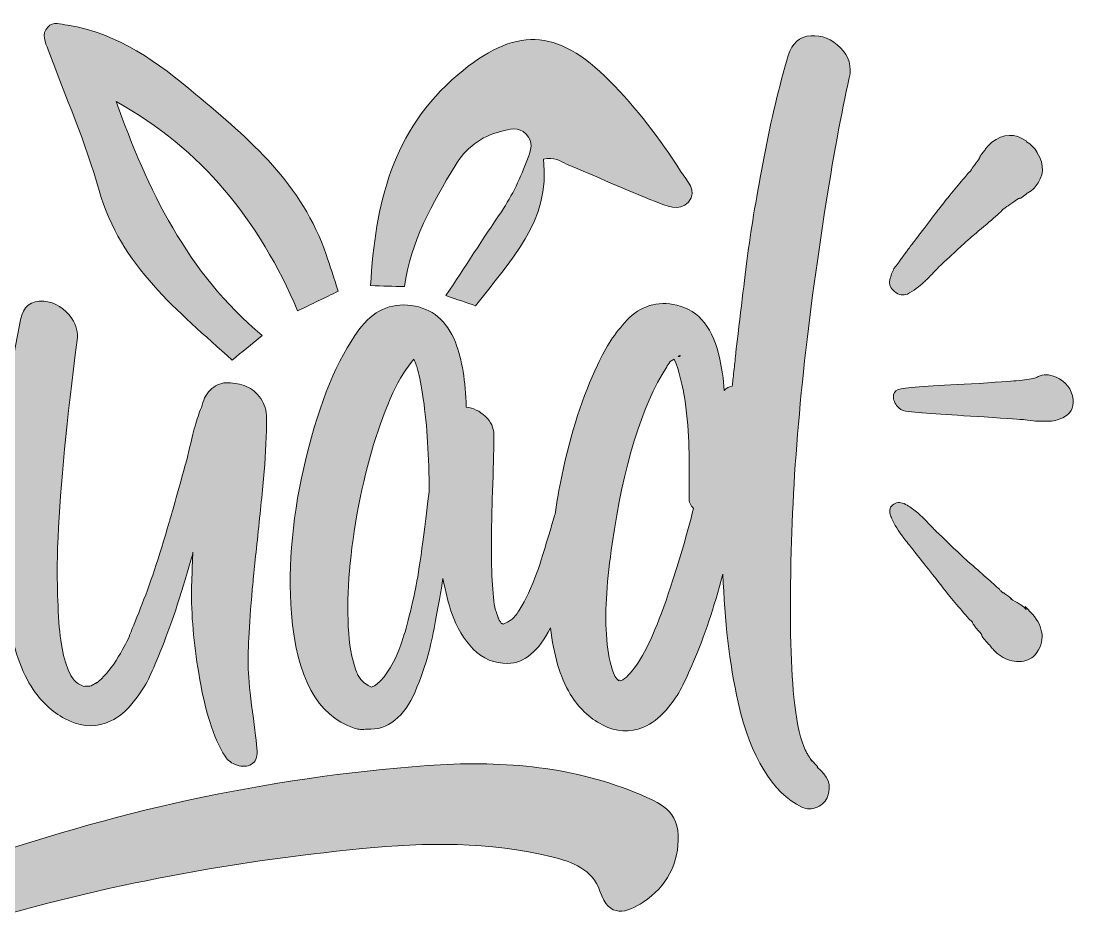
# Model space of a CAD drawing. Header units: inches. Extents: x 70 to 1010, y -818 to -269.
# Drawn here: x 517.9 to 1010.1, y -752.2 to -328.2 of the extents above; entities that cross this region are included whole.
import ezdxf

# ---------------------------------------------------------------- set-up
doc = ezdxf.new("R2010")
doc.units = ezdxf.units.IN
doc.header["$MEASUREMENT"] = 0
doc.layers.add('Layer 1', color=7, linetype='Continuous')

# ---------------------------------------------------------------- blocks, each defined once
blk = doc.blocks.new('block 3')
at = {"layer": 'Layer 1', "true_color": 0x714d22}
h = blk.add_hatch(color=27, dxfattribs=at)
h.dxf.hatch_style = 2
edge = h.paths.add_edge_path()
edge.add_spline(control_points=[(630.64, -475.22), (625.3, -479.59), (621.47, -482.73), (616.56, -486.75), (591.42, -463.67), (564.37, -442.97), (554.44, -407.41), (548.2, -385.02), (538.62, -363.55), (530.58, -341.66), (529.29, -338.15), (527.32, -334.35), (530.39, -331.03), (532.97, -328.24), (536.33, -329.7), (539.67, -330.21), (563.54, -333.86), (581.91, -347.73), (599.64, -362.5), (624.76, -383.44), (649.56, -404.81), (660.52, -437.34), (662.37, -442.82), (664.15, -448.33), (666.19, -454.51), (659.71, -457.66), (653.87, -460.5), (647.22, -463.73), (629.33, -421.52), (602.29, -388.05), (562.39, -365.87), (577.09, -407.06), (595.43, -445.78), (630.64, -475.22)], knot_values=[0, 0, 0, 0, 1, 1, 1, 2, 2, 2, 3, 3, 3, 4, 4, 4, 5, 5, 5, 6, 6, 6, 7, 7, 7, 8, 8, 8, 9, 9, 9, 10, 10, 10, 11, 11, 11, 11], degree=3, periodic=1)
h = blk.add_hatch(color=27, dxfattribs=at)
h.dxf.hatch_style = 2
edge = h.paths.add_edge_path()
edge.add_spline(control_points=[(697.09, -452.36), (691.71, -452.21), (687.22, -452.08), (681.3, -451.92), (683.5, -413.9), (691.33, -379.35), (722.06, -353.32), (748.65, -330.8), (768.26, -331.14), (792.98, -356.16), (805.7, -369.02), (816.61, -383.26), (826.23, -398.48), (828.94, -402.77), (834.63, -407.59), (829.85, -412.88), (825.66, -417.52), (819.41, -414.59), (814.52, -412.64), (800.54, -407.07), (786.8, -400.92), (772.94, -395.08), (769.97, -393.83), (767.19, -391.58), (762.06, -392.75), (765.74, -421.75), (746.44, -440.3), (730.42, -461.35), (726.09, -459.86), (721.86, -458.41), (716.54, -456.58), (725.51, -442.95), (733.8, -430.04), (742.43, -417.36), (747.66, -409.67), (751.42, -401.35), (754.69, -392.73), (756.21, -388.7), (757.67, -384.82), (754.04, -381.09), (750.45, -377.39), (746.21, -378.78), (742.26, -379.79), (732.93, -382.16), (725.77, -387.57), (720.77, -395.9), (710.22, -413.48), (700.08, -431.21), (697.09, -452.36)], knot_values=[0, 0, 0, 0, 1, 1, 1, 2, 2, 2, 3, 3, 3, 4, 4, 4, 5, 5, 5, 6, 6, 6, 7, 7, 7, 8, 8, 8, 9, 9, 9, 10, 10, 10, 11, 11, 11, 12, 12, 12, 13, 13, 13, 14, 14, 14, 15, 15, 15, 16, 16, 16, 16], degree=3, periodic=1)
at = {"layer": 'Layer 1', "lineweight": 0}
for points, knots in [([(630.64, -475.22), (625.3, -479.59), (621.47, -482.73), (616.56, -486.75), (591.42, -463.67), (564.37, -442.97), (554.44, -407.41), (548.2, -385.02), (538.62, -363.55), (530.58, -341.66), (529.29, -338.15), (527.32, -334.35), (530.39, -331.03), (532.97, -328.24), (536.33, -329.7), (539.67, -330.21), (563.54, -333.86), (581.91, -347.73), (599.64, -362.5), (624.76, -383.44), (649.56, -404.81), (660.52, -437.34), (662.37, -442.82), (664.15, -448.33), (666.19, -454.51), (659.71, -457.66), (653.87, -460.5), (647.22, -463.73), (629.33, -421.52), (602.29, -388.05), (562.39, -365.87), (577.09, -407.06), (595.43, -445.78), (630.64, -475.22)], [0, 0, 0, 0, 1, 1, 1, 2, 2, 2, 3, 3, 3, 4, 4, 4, 5, 5, 5, 6, 6, 6, 7, 7, 7, 8, 8, 8, 9, 9, 9, 10, 10, 10, 11, 11, 11, 11]), ([(697.09, -452.36), (691.71, -452.21), (687.22, -452.08), (681.3, -451.92), (683.5, -413.9), (691.33, -379.35), (722.06, -353.32), (748.65, -330.8), (768.26, -331.14), (792.98, -356.16), (805.7, -369.02), (816.61, -383.26), (826.23, -398.48), (828.94, -402.77), (834.63, -407.59), (829.85, -412.88), (825.66, -417.52), (819.41, -414.59), (814.52, -412.64), (800.54, -407.07), (786.8, -400.92), (772.94, -395.08), (769.97, -393.83), (767.19, -391.58), (762.06, -392.75), (765.74, -421.75), (746.44, -440.3), (730.42, -461.35), (726.09, -459.86), (721.86, -458.41), (716.54, -456.58), (725.51, -442.95), (733.8, -430.04), (742.43, -417.36), (747.66, -409.67), (751.42, -401.35), (754.69, -392.73), (756.21, -388.7), (757.67, -384.82), (754.04, -381.09), (750.45, -377.39), (746.21, -378.78), (742.26, -379.79), (732.93, -382.16), (725.77, -387.57), (720.77, -395.9), (710.22, -413.48), (700.08, -431.21), (697.09, -452.36)], [0, 0, 0, 0, 1, 1, 1, 2, 2, 2, 3, 3, 3, 4, 4, 4, 5, 5, 5, 6, 6, 6, 7, 7, 7, 8, 8, 8, 9, 9, 9, 10, 10, 10, 11, 11, 11, 12, 12, 12, 13, 13, 13, 14, 14, 14, 15, 15, 15, 16, 16, 16, 16])]:
    blk.add_open_spline(points, degree=3, knots=knots, dxfattribs=at)
blk = doc.blocks.new('block 4')
at = {"layer": 'Layer 1', "true_color": 0x0056b2}
h = blk.add_hatch(color=154, dxfattribs=at)
h.dxf.hatch_style = 2
edge = h.paths.add_edge_path()
edge.add_spline(control_points=[(893.4, -418.7), (897.43, -392.4), (901.33, -371.11), (905.09, -354.82), (906.34, -349.54), (904.95, -344.84), (900.91, -340.73), (896.88, -336.63), (892.25, -334.75), (887.03, -335.1), (881.81, -335.45), (878.3, -338.54), (876.49, -344.39), (872.32, -358.58), (868.56, -374.38), (865.22, -391.77), (861.88, -409.17), (859.37, -424.16), (857.7, -436.76), (856.04, -449.35), (854.09, -465.46), (851.86, -485.08), (851.72, -486.61), (851.47, -488.91), (851.13, -491.97), (850.78, -495.03), (850.54, -497.33), (850.4, -498.86), (848.87, -499.14), (847.61, -499.83), (846.64, -500.95), (846.22, -495.52), (845.53, -490.65), (844.55, -486.33), (841.63, -472), (834.95, -463.58), (824.51, -461.08), (819.92, -459.96), (815.64, -460.03), (811.68, -461.28), (807.71, -462.54), (804.23, -464.76), (801.24, -467.96), (798.25, -471.17), (795.71, -474.37), (793.62, -477.57), (791.53, -480.77), (789.44, -484.6), (787.36, -489.05), (780.54, -503.24), (774.97, -520.57), (770.66, -541.03), (769.41, -547), (768.38, -552.89), (767.52, -558.7), (766.92, -560.66), (766.29, -562.73), (765.65, -564.93), (762.73, -574.88), (760.57, -581.8), (759.18, -585.7), (756.39, -593.21), (753.68, -599.06), (751.04, -603.23), (749.92, -605.04), (748.74, -606.57), (747.49, -607.83), (747.07, -608.24), (745.89, -608.94), (743.94, -609.91), (743.94, -609.91), (743.31, -610.12), (743.31, -610.12), (743.31, -610.12), (743.1, -610.12), (743.1, -610.12), (743.1, -610.12), (742.9, -609.91), (742.9, -609.91), (742.9, -609.91), (742.48, -609.91), (742.48, -609.91), (742.48, -609.91), (742.27, -609.7), (742.27, -609.7), (741.85, -608.87), (741.57, -608.38), (741.43, -608.24), (741.29, -608.11), (741.22, -607.93), (741.22, -607.72), (741.22, -607.51), (741.15, -607.34), (741.01, -607.2), (740.46, -605.67), (740.11, -604.69), (739.97, -604.28), (739.97, -604.14), (739.9, -603.9), (739.76, -603.55), (739.62, -603.2), (739.55, -602.95), (739.55, -602.82), (739.42, -602.54), (739.35, -602.33), (739.35, -602.19), (738.09, -594.81), (737.6, -582.57), (737.89, -565.45), (737.89, -561.55), (738.06, -554.59), (738.41, -544.58), (738.75, -534.55), (738.93, -526.83), (738.93, -521.4), (738.93, -518.34), (737.6, -515.56), (734.96, -513.05), (732.32, -510.55), (729.33, -509.09), (725.99, -508.67), (725.7, -496.7), (724.04, -486.61), (720.98, -478.4), (716.94, -468.24), (710.05, -462.5), (700.31, -461.18), (690.57, -459.86), (682.43, -463.65), (675.89, -472.56), (665.73, -486.33), (657.52, -506.24), (651.25, -532.26), (644.85, -558.01), (642.56, -582.29), (644.37, -605.11), (646.59, -635.03), (656.33, -652.91), (673.59, -658.76), (675.68, -659.45), (677.69, -659.59), (679.64, -659.18), (684.51, -659.59), (688.86, -658.24), (692.69, -655.11), (696.52, -651.98), (699.65, -647.52), (702.08, -641.75), (704.52, -635.97), (706.36, -630.93), (707.62, -626.61), (708.87, -622.3), (709.98, -617.5), (710.96, -612.21), (712.9, -601.91), (714.3, -594.12), (715.13, -588.83), (716.38, -595.23), (717.77, -600.66), (719.31, -605.11), (721.53, -611.65), (724.87, -617.22), (729.33, -621.81), (733.78, -626.4), (739.14, -628.63), (745.4, -628.49), (753.21, -628.38), (759.88, -622.84), (765.42, -611.92), (766.79, -624.37), (769.85, -634.7), (774.62, -642.89), (778.38, -649.16), (783.42, -653.96), (789.76, -657.3), (796.09, -660.64), (802.46, -660.98), (808.86, -658.34), (812.61, -656.81), (816.13, -654.13), (819.4, -650.31), (822.67, -646.48), (825.11, -643), (826.7, -639.87), (828.3, -636.74), (830.15, -632.67), (832.24, -627.66), (837.25, -616.11), (841.84, -602.47), (846.02, -586.74), (846.71, -608.45), (849.08, -628.42), (853.11, -646.65), (859.1, -672.54), (869.04, -688.89), (882.96, -695.71), (885.19, -696.82), (887.55, -696.82), (890.06, -695.71), (892.57, -694.59), (894.24, -692.85), (895.07, -690.49), (896.83, -685.47), (895.14, -680.99), (890.04, -677.04), (890.13, -677.09), (890.21, -677.13), (890.27, -677.13), (890.41, -677.13), (890.41, -676.99), (890.27, -676.71), (890.27, -676.71), (887.14, -673.37), (887.14, -673.37), (887.14, -673.37), (887.55, -674.21), (887.55, -674.21), (887.28, -673.79), (886.89, -673.16), (886.41, -672.33), (885.92, -671.49), (885.54, -670.87), (885.26, -670.45), (884.7, -669.47), (884.22, -668.43), (883.8, -667.32), (881.71, -662.03), (880.18, -654.38), (879.21, -644.35), (877.53, -628.07), (877.12, -605.25), (877.95, -575.89), (879.06, -529.83), (884.22, -477.43), (893.4, -418.7)], knot_values=[0, 0, 0, 0, 1, 1, 1, 2, 2, 2, 3, 3, 3, 4, 4, 4, 5, 5, 5, 6, 6, 6, 7, 7, 7, 8, 8, 8, 9, 9, 9, 10, 10, 10, 11, 11, 11, 12, 12, 12, 13, 13, 13, 14, 14, 14, 15, 15, 15, 16, 16, 16, 17, 17, 17, 18, 18, 18, 19, 19, 19, 20, 20, 20, 21, 21, 21, 22, 22, 22, 23, 23, 23, 24, 24, 24, 25, 25, 25, 26, 26, 26, 27, 27, 27, 28, 28, 28, 29, 29, 29, 30, 30, 30, 31, 31, 31, 32, 32, 32, 33, 33, 33, 34, 34, 34, 35, 35, 35, 36, 36, 36, 37, 37, 37, 38, 38, 38, 39, 39, 39, 40, 40, 40, 41, 41, 41, 42, 42, 42, 43, 43, 43, 44, 44, 44, 45, 45, 45, 46, 46, 46, 47, 47, 47, 48, 48, 48, 49, 49, 49, 50, 50, 50, 51, 51, 51, 52, 52, 52, 53, 53, 53, 54, 54, 54, 55, 55, 55, 56, 56, 56, 57, 57, 57, 58, 58, 58, 59, 59, 59, 60, 60, 60, 61, 61, 61, 62, 62, 62, 63, 63, 63, 64, 64, 64, 65, 65, 65, 66, 66, 66, 67, 67, 67, 68, 68, 68, 69, 69, 69, 70, 70, 70, 71, 71, 71, 72, 72, 72, 73, 73, 73, 74, 74, 74, 75, 75, 75, 76, 76, 76, 77, 77, 77, 78, 78, 78, 78], degree=3, periodic=1)
edge = h.paths.add_edge_path()
edge.add_spline(control_points=[(701.98, -595.09), (699.2, -608.17), (696.55, -617.64), (694.05, -623.48), (692.51, -627.38), (690.36, -631.14), (687.58, -634.75), (686.18, -636.56), (684.72, -637.96), (683.19, -638.93), (682.64, -639.21), (682.15, -639.42), (681.73, -639.55), (681.73, -639.55), (680.48, -638.93), (680.48, -638.93), (680.34, -638.93), (680.03, -638.76), (679.54, -638.41), (679.05, -638.06), (678.67, -637.82), (678.39, -637.68), (678.39, -637.68), (676.72, -636.01), (676.72, -636.01), (676.72, -636.01), (675.47, -634.13), (675.47, -634.13), (675.19, -633.57), (674.84, -632.74), (674.43, -631.62), (672.47, -626.33), (671.29, -619.59), (670.88, -611.37), (670.04, -595.23), (671.64, -576.44), (675.68, -555.01), (679.71, -534.28), (685.07, -516.6), (691.75, -501.99), (694.81, -495.45), (698.08, -490.23), (701.56, -486.33), (702.4, -488.28), (703.02, -490.02), (703.44, -491.55), (704.28, -494.34), (705.11, -498.79), (705.95, -504.91), (707.75, -517.44), (708.66, -531.91), (708.66, -548.33), (705.87, -572.13), (703.65, -587.72), (701.98, -595.09)], knot_values=[0, 0, 0, 0, 1, 1, 1, 2, 2, 2, 3, 3, 3, 4, 4, 4, 5, 5, 5, 6, 6, 6, 7, 7, 7, 8, 8, 8, 9, 9, 9, 10, 10, 10, 11, 11, 11, 12, 12, 12, 13, 13, 13, 14, 14, 14, 15, 15, 15, 16, 16, 16, 17, 17, 17, 18, 18, 18, 18], degree=3, periodic=1)
edge = h.paths.add_edge_path()
edge.add_spline(control_points=[(825.97, -484.87), (825.84, -485.01), (825.56, -485.08), (825.14, -485.08), (825.84, -484.53), (826.11, -484.46), (825.97, -484.87)], knot_values=[0, 0, 0, 0, 1, 1, 1, 2, 2, 2, 2], degree=3, periodic=1)
edge = h.paths.add_edge_path()
edge.add_spline(control_points=[(822.64, -589.46), (816.79, -607.69), (811.43, -620.49), (806.56, -627.86), (803.78, -632.04), (801.34, -634.83), (799.26, -636.21), (799.26, -636.21), (798.21, -636.63), (798.21, -636.63), (797.38, -636.21), (797.1, -636.21), (797.38, -636.63), (795.98, -635.52), (794.94, -633.71), (794.25, -631.2), (792.85, -626.89), (791.95, -621.47), (791.53, -614.92), (790.83, -603.37), (791.74, -589.25), (794.25, -572.55), (799.53, -535.95), (808.02, -508.39), (819.71, -489.88), (819.99, -489.33), (820.55, -488.49), (821.38, -487.38), (821.38, -487.38), (823.26, -486.33), (823.26, -486.33), (823.26, -486.33), (824.1, -488.42), (824.1, -488.42), (826.18, -494.41), (827.71, -501.19), (828.69, -508.77), (829.66, -516.36), (830.15, -523.49), (830.15, -530.17), (830.15, -536.85), (830.15, -543.81), (830.15, -551.05), (830.15, -553), (830.84, -554.67), (832.24, -556.06), (829.18, -568.16), (825.97, -579.3), (822.64, -589.46)], knot_values=[0, 0, 0, 0, 1, 1, 1, 2, 2, 2, 3, 3, 3, 4, 4, 4, 5, 5, 5, 6, 6, 6, 7, 7, 7, 8, 8, 8, 9, 9, 9, 10, 10, 10, 11, 11, 11, 12, 12, 12, 13, 13, 13, 14, 14, 14, 15, 15, 15, 16, 16, 16, 16], degree=3, periodic=1)
h = blk.add_hatch(color=154, dxfattribs=at)
h.dxf.hatch_style = 2
edge = h.paths.add_edge_path()
edge.add_spline(control_points=[(623.18, -499.07), (620.46, -497.95), (617.68, -497.37), (614.83, -497.29), (611.97, -497.22), (609.4, -498.13), (607.11, -500.01), (604.81, -501.89), (603.31, -504.5), (602.62, -507.84), (601.5, -510.48), (600.49, -513.33), (599.59, -516.39), (598.68, -519.46), (597.78, -523), (596.88, -527.04), (595.97, -531.08), (595.24, -534), (594.68, -535.81), (590.23, -551.95), (587.72, -560.86), (587.17, -562.53), (582.44, -578.81), (577.98, -592.17), (573.81, -602.61), (571.3, -608.87), (569.49, -613.36), (568.38, -616.07), (567.27, -618.78), (565.25, -622.47), (562.33, -627.13), (559.41, -631.8), (556.34, -635.31), (553.14, -637.68), (553.14, -637.68), (553.35, -637.47), (553.35, -637.47), (553.35, -637.47), (550.64, -638.93), (550.64, -638.93), (550.36, -639.07), (549.87, -639.14), (549.18, -639.14), (549.18, -639.14), (548.34, -639.14), (548.34, -639.14), (548.06, -639.14), (547.85, -639.14), (547.72, -639.14), (547.72, -639.14), (547.3, -639.35), (547.3, -639.35), (547.3, -639.35), (546.05, -638.72), (546.05, -638.72), (544.38, -638.02), (542.98, -636.84), (541.87, -635.17), (538.53, -630.02), (536.44, -621.39), (535.61, -609.29), (534.77, -595.51), (534.63, -582.29), (535.19, -569.62), (536.3, -545.27), (539.3, -514.52), (544.17, -477.36), (544.58, -473.88), (543.75, -470.54), (541.66, -467.34), (538.32, -462.47), (533.94, -459.75), (528.51, -459.2), (522.53, -458.64), (518.91, -461.56), (517.66, -467.96), (510.7, -502.9), (507.43, -534), (507.85, -561.27), (508.13, -581.18), (509.52, -597.11), (512.02, -609.08), (514.94, -623.69), (519.12, -634.69), (524.55, -642.06), (529, -648.18), (534.43, -652.67), (540.83, -655.52), (547.23, -658.38), (553.56, -658.34), (559.82, -655.42), (563.58, -653.75), (567.09, -650.83), (570.37, -646.65), (573.63, -642.48), (576, -638.9), (577.46, -635.9), (578.93, -632.91), (580.77, -628.63), (582.99, -623.06), (587.72, -611.51), (592.6, -596.9), (597.61, -579.23), (597.74, -578.95), (597.88, -578.5), (598.03, -577.87), (598.16, -577.24), (598.23, -576.79), (598.23, -576.51), (597.82, -587.37), (597.61, -592.87), (597.61, -593), (597.47, -605.81), (598.58, -619.17), (600.95, -633.08), (603.73, -650.34), (607.84, -663.28), (613.26, -671.91), (614.51, -673.86), (616.4, -675.25), (618.9, -676.09), (621.4, -676.92), (623.63, -676.78), (625.58, -675.67), (627.53, -674.55), (628.43, -672.54), (628.29, -669.61), (628.01, -665.86), (627.28, -659.7), (626.1, -651.14), (624.92, -642.58), (624.26, -635.94), (624.12, -631.2), (623.84, -624.11), (624.46, -611.65), (626, -593.84), (626.55, -588.13), (627.42, -579.75), (628.6, -568.68), (629.79, -557.62), (630.76, -547.67), (631.53, -538.83), (632.29, -530), (632.68, -521.61), (632.68, -513.68), (632.68, -510.34), (631.77, -507.35), (629.96, -504.7), (628.15, -502.06), (625.89, -500.18), (623.18, -499.07)], knot_values=[0, 0, 0, 0, 1, 1, 1, 2, 2, 2, 3, 3, 3, 4, 4, 4, 5, 5, 5, 6, 6, 6, 7, 7, 7, 8, 8, 8, 9, 9, 9, 10, 10, 10, 11, 11, 11, 12, 12, 12, 13, 13, 13, 14, 14, 14, 15, 15, 15, 16, 16, 16, 17, 17, 17, 18, 18, 18, 19, 19, 19, 20, 20, 20, 21, 21, 21, 22, 22, 22, 23, 23, 23, 24, 24, 24, 25, 25, 25, 26, 26, 26, 27, 27, 27, 28, 28, 28, 29, 29, 29, 30, 30, 30, 31, 31, 31, 32, 32, 32, 33, 33, 33, 34, 34, 34, 35, 35, 35, 36, 36, 36, 37, 37, 37, 38, 38, 38, 39, 39, 39, 40, 40, 40, 41, 41, 41, 42, 42, 42, 43, 43, 43, 44, 44, 44, 45, 45, 45, 46, 46, 46, 47, 47, 47, 48, 48, 48, 49, 49, 49, 50, 50, 50, 50], degree=3, periodic=1)
at = {"layer": 'Layer 1', "lineweight": 0}
for points, knots in [([(893.4, -418.7), (897.43, -392.4), (901.33, -371.11), (905.09, -354.82), (906.34, -349.54), (904.95, -344.84), (900.91, -340.73), (896.88, -336.63), (892.25, -334.75), (887.03, -335.1), (881.81, -335.45), (878.3, -338.54), (876.49, -344.39), (872.32, -358.58), (868.56, -374.38), (865.22, -391.77), (861.88, -409.17), (859.37, -424.16), (857.7, -436.76), (856.04, -449.35), (854.09, -465.46), (851.86, -485.08), (851.72, -486.61), (851.47, -488.91), (851.13, -491.97), (850.78, -495.03), (850.54, -497.33), (850.4, -498.86), (848.87, -499.14), (847.61, -499.83), (846.64, -500.95), (846.22, -495.52), (845.53, -490.65), (844.55, -486.33), (841.63, -472), (834.95, -463.58), (824.51, -461.08), (819.92, -459.96), (815.64, -460.03), (811.68, -461.28), (807.71, -462.54), (804.23, -464.76), (801.24, -467.96), (798.25, -471.17), (795.71, -474.37), (793.62, -477.57), (791.53, -480.77), (789.44, -484.6), (787.36, -489.05), (780.54, -503.24), (774.97, -520.57), (770.66, -541.03), (769.41, -547), (768.38, -552.89), (767.52, -558.7), (766.92, -560.66), (766.29, -562.73), (765.65, -564.93), (762.73, -574.88), (760.57, -581.8), (759.18, -585.7), (756.39, -593.21), (753.68, -599.06), (751.04, -603.23), (749.92, -605.04), (748.74, -606.57), (747.49, -607.83), (747.07, -608.24), (745.89, -608.94), (743.94, -609.91), (743.94, -609.91), (743.31, -610.12), (743.31, -610.12), (743.31, -610.12), (743.1, -610.12), (743.1, -610.12), (743.1, -610.12), (742.9, -609.91), (742.9, -609.91), (742.9, -609.91), (742.48, -609.91), (742.48, -609.91), (742.48, -609.91), (742.27, -609.7), (742.27, -609.7), (741.85, -608.87), (741.57, -608.38), (741.43, -608.24), (741.29, -608.11), (741.22, -607.93), (741.22, -607.72), (741.22, -607.51), (741.15, -607.34), (741.01, -607.2), (740.46, -605.67), (740.11, -604.69), (739.97, -604.28), (739.97, -604.14), (739.9, -603.9), (739.76, -603.55), (739.62, -603.2), (739.55, -602.95), (739.55, -602.82), (739.42, -602.54), (739.35, -602.33), (739.35, -602.19), (738.09, -594.81), (737.6, -582.57), (737.89, -565.45), (737.89, -561.55), (738.06, -554.59), (738.41, -544.58), (738.75, -534.55), (738.93, -526.83), (738.93, -521.4), (738.93, -518.34), (737.6, -515.56), (734.96, -513.05), (732.32, -510.55), (729.33, -509.09), (725.99, -508.67), (725.7, -496.7), (724.04, -486.61), (720.98, -478.4), (716.94, -468.24), (710.05, -462.5), (700.31, -461.18), (690.57, -459.86), (682.43, -463.65), (675.89, -472.56), (665.73, -486.33), (657.52, -506.24), (651.25, -532.26), (644.85, -558.01), (642.56, -582.29), (644.37, -605.11), (646.59, -635.03), (656.33, -652.91), (673.59, -658.76), (675.68, -659.45), (677.69, -659.59), (679.64, -659.18), (684.51, -659.59), (688.86, -658.24), (692.69, -655.11), (696.52, -651.98), (699.65, -647.52), (702.08, -641.75), (704.52, -635.97), (706.36, -630.93), (707.62, -626.61), (708.87, -622.3), (709.98, -617.5), (710.96, -612.21), (712.9, -601.91), (714.3, -594.12), (715.13, -588.83), (716.38, -595.23), (717.77, -600.66), (719.31, -605.11), (721.53, -611.65), (724.87, -617.22), (729.33, -621.81), (733.78, -626.4), (739.14, -628.63), (745.4, -628.49), (753.21, -628.38), (759.88, -622.84), (765.42, -611.92), (766.79, -624.37), (769.85, -634.7), (774.62, -642.89), (778.38, -649.16), (783.42, -653.96), (789.76, -657.3), (796.09, -660.64), (802.46, -660.98), (808.86, -658.34), (812.61, -656.81), (816.13, -654.13), (819.4, -650.31), (822.67, -646.48), (825.11, -643), (826.7, -639.87), (828.3, -636.74), (830.15, -632.67), (832.24, -627.66), (837.25, -616.11), (841.84, -602.47), (846.02, -586.74), (846.71, -608.45), (849.08, -628.42), (853.11, -646.65), (859.1, -672.54), (869.04, -688.89), (882.96, -695.71), (885.19, -696.82), (887.55, -696.82), (890.06, -695.71), (892.57, -694.59), (894.24, -692.85), (895.07, -690.49), (896.83, -685.47), (895.14, -680.99), (890.04, -677.04), (890.13, -677.09), (890.21, -677.13), (890.27, -677.13), (890.41, -677.13), (890.41, -676.99), (890.27, -676.71), (890.27, -676.71), (887.14, -673.37), (887.14, -673.37), (887.14, -673.37), (887.55, -674.21), (887.55, -674.21), (887.28, -673.79), (886.89, -673.16), (886.41, -672.33), (885.92, -671.49), (885.54, -670.87), (885.26, -670.45), (884.7, -669.47), (884.22, -668.43), (883.8, -667.32), (881.71, -662.03), (880.18, -654.38), (879.21, -644.35), (877.53, -628.07), (877.12, -605.25), (877.95, -575.89), (879.06, -529.83), (884.22, -477.43), (893.4, -418.7)], [0, 0, 0, 0, 1, 1, 1, 2, 2, 2, 3, 3, 3, 4, 4, 4, 5, 5, 5, 6, 6, 6, 7, 7, 7, 8, 8, 8, 9, 9, 9, 10, 10, 10, 11, 11, 11, 12, 12, 12, 13, 13, 13, 14, 14, 14, 15, 15, 15, 16, 16, 16, 17, 17, 17, 18, 18, 18, 19, 19, 19, 20, 20, 20, 21, 21, 21, 22, 22, 22, 23, 23, 23, 24, 24, 24, 25, 25, 25, 26, 26, 26, 27, 27, 27, 28, 28, 28, 29, 29, 29, 30, 30, 30, 31, 31, 31, 32, 32, 32, 33, 33, 33, 34, 34, 34, 35, 35, 35, 36, 36, 36, 37, 37, 37, 38, 38, 38, 39, 39, 39, 40, 40, 40, 41, 41, 41, 42, 42, 42, 43, 43, 43, 44, 44, 44, 45, 45, 45, 46, 46, 46, 47, 47, 47, 48, 48, 48, 49, 49, 49, 50, 50, 50, 51, 51, 51, 52, 52, 52, 53, 53, 53, 54, 54, 54, 55, 55, 55, 56, 56, 56, 57, 57, 57, 58, 58, 58, 59, 59, 59, 60, 60, 60, 61, 61, 61, 62, 62, 62, 63, 63, 63, 64, 64, 64, 65, 65, 65, 66, 66, 66, 67, 67, 67, 68, 68, 68, 69, 69, 69, 70, 70, 70, 71, 71, 71, 72, 72, 72, 73, 73, 73, 74, 74, 74, 75, 75, 75, 76, 76, 76, 77, 77, 77, 78, 78, 78, 78]), ([(623.18, -499.07), (620.46, -497.95), (617.68, -497.37), (614.83, -497.29), (611.97, -497.22), (609.4, -498.13), (607.11, -500.01), (604.81, -501.89), (603.31, -504.5), (602.62, -507.84), (601.5, -510.48), (600.49, -513.33), (599.59, -516.39), (598.68, -519.46), (597.78, -523), (596.88, -527.04), (595.97, -531.08), (595.24, -534), (594.68, -535.81), (590.23, -551.95), (587.72, -560.86), (587.17, -562.53), (582.44, -578.81), (577.98, -592.17), (573.81, -602.61), (571.3, -608.87), (569.49, -613.36), (568.38, -616.07), (567.27, -618.78), (565.25, -622.47), (562.33, -627.13), (559.41, -631.8), (556.34, -635.31), (553.14, -637.68), (553.14, -637.68), (553.35, -637.47), (553.35, -637.47), (553.35, -637.47), (550.64, -638.93), (550.64, -638.93), (550.36, -639.07), (549.87, -639.14), (549.18, -639.14), (549.18, -639.14), (548.34, -639.14), (548.34, -639.14), (548.06, -639.14), (547.85, -639.14), (547.72, -639.14), (547.72, -639.14), (547.3, -639.35), (547.3, -639.35), (547.3, -639.35), (546.05, -638.72), (546.05, -638.72), (544.38, -638.02), (542.98, -636.84), (541.87, -635.17), (538.53, -630.02), (536.44, -621.39), (535.61, -609.29), (534.77, -595.51), (534.63, -582.29), (535.19, -569.62), (536.3, -545.27), (539.3, -514.52), (544.17, -477.36), (544.58, -473.88), (543.75, -470.54), (541.66, -467.34), (538.32, -462.47), (533.94, -459.75), (528.51, -459.2), (522.53, -458.64), (518.91, -461.56), (517.66, -467.96), (510.7, -502.9), (507.43, -534), (507.85, -561.27), (508.13, -581.18), (509.52, -597.11), (512.02, -609.08), (514.94, -623.69), (519.12, -634.69), (524.55, -642.06), (529, -648.18), (534.43, -652.67), (540.83, -655.52), (547.23, -658.38), (553.56, -658.34), (559.82, -655.42), (563.58, -653.75), (567.09, -650.83), (570.37, -646.65), (573.63, -642.48), (576, -638.9), (577.46, -635.9), (578.93, -632.91), (580.77, -628.63), (582.99, -623.06), (587.72, -611.51), (592.6, -596.9), (597.61, -579.23), (597.74, -578.95), (597.88, -578.5), (598.03, -577.87), (598.16, -577.24), (598.23, -576.79), (598.23, -576.51), (597.82, -587.37), (597.61, -592.87), (597.61, -593), (597.47, -605.81), (598.58, -619.17), (600.95, -633.08), (603.73, -650.34), (607.84, -663.28), (613.26, -671.91), (614.51, -673.86), (616.4, -675.25), (618.9, -676.09), (621.4, -676.92), (623.63, -676.78), (625.58, -675.67), (627.53, -674.55), (628.43, -672.54), (628.29, -669.61), (628.01, -665.86), (627.28, -659.7), (626.1, -651.14), (624.92, -642.58), (624.26, -635.94), (624.12, -631.2), (623.84, -624.11), (624.46, -611.65), (626, -593.84), (626.55, -588.13), (627.42, -579.75), (628.6, -568.68), (629.79, -557.62), (630.76, -547.67), (631.53, -538.83), (632.29, -530), (632.68, -521.61), (632.68, -513.68), (632.68, -510.34), (631.77, -507.35), (629.96, -504.7), (628.15, -502.06), (625.89, -500.18), (623.18, -499.07)], [0, 0, 0, 0, 1, 1, 1, 2, 2, 2, 3, 3, 3, 4, 4, 4, 5, 5, 5, 6, 6, 6, 7, 7, 7, 8, 8, 8, 9, 9, 9, 10, 10, 10, 11, 11, 11, 12, 12, 12, 13, 13, 13, 14, 14, 14, 15, 15, 15, 16, 16, 16, 17, 17, 17, 18, 18, 18, 19, 19, 19, 20, 20, 20, 21, 21, 21, 22, 22, 22, 23, 23, 23, 24, 24, 24, 25, 25, 25, 26, 26, 26, 27, 27, 27, 28, 28, 28, 29, 29, 29, 30, 30, 30, 31, 31, 31, 32, 32, 32, 33, 33, 33, 34, 34, 34, 35, 35, 35, 36, 36, 36, 37, 37, 37, 38, 38, 38, 39, 39, 39, 40, 40, 40, 41, 41, 41, 42, 42, 42, 43, 43, 43, 44, 44, 44, 45, 45, 45, 46, 46, 46, 47, 47, 47, 48, 48, 48, 49, 49, 49, 50, 50, 50, 50]), ([(701.98, -595.09), (699.2, -608.17), (696.55, -617.64), (694.05, -623.48), (692.51, -627.38), (690.36, -631.14), (687.58, -634.75), (686.18, -636.56), (684.72, -637.96), (683.19, -638.93), (682.64, -639.21), (682.15, -639.42), (681.73, -639.55), (681.73, -639.55), (680.48, -638.93), (680.48, -638.93), (680.34, -638.93), (680.03, -638.76), (679.54, -638.41), (679.05, -638.06), (678.67, -637.82), (678.39, -637.68), (678.39, -637.68), (676.72, -636.01), (676.72, -636.01), (676.72, -636.01), (675.47, -634.13), (675.47, -634.13), (675.19, -633.57), (674.84, -632.74), (674.43, -631.62), (672.47, -626.33), (671.29, -619.59), (670.88, -611.37), (670.04, -595.23), (671.64, -576.44), (675.68, -555.01), (679.71, -534.28), (685.07, -516.6), (691.75, -501.99), (694.81, -495.45), (698.08, -490.23), (701.56, -486.33), (702.4, -488.28), (703.02, -490.02), (703.44, -491.55), (704.28, -494.34), (705.11, -498.79), (705.95, -504.91), (707.75, -517.44), (708.66, -531.91), (708.66, -548.33), (705.87, -572.13), (703.65, -587.72), (701.98, -595.09)], [0, 0, 0, 0, 1, 1, 1, 2, 2, 2, 3, 3, 3, 4, 4, 4, 5, 5, 5, 6, 6, 6, 7, 7, 7, 8, 8, 8, 9, 9, 9, 10, 10, 10, 11, 11, 11, 12, 12, 12, 13, 13, 13, 14, 14, 14, 15, 15, 15, 16, 16, 16, 17, 17, 17, 18, 18, 18, 18]), ([(822.64, -589.46), (816.79, -607.69), (811.43, -620.49), (806.56, -627.86), (803.78, -632.04), (801.34, -634.83), (799.26, -636.21), (799.26, -636.21), (798.21, -636.63), (798.21, -636.63), (797.38, -636.21), (797.1, -636.21), (797.38, -636.63), (795.98, -635.52), (794.94, -633.71), (794.25, -631.2), (792.85, -626.89), (791.95, -621.47), (791.53, -614.92), (790.83, -603.37), (791.74, -589.25), (794.25, -572.55), (799.53, -535.95), (808.02, -508.39), (819.71, -489.88), (819.99, -489.33), (820.55, -488.49), (821.38, -487.38), (821.38, -487.38), (823.26, -486.33), (823.26, -486.33), (823.26, -486.33), (824.1, -488.42), (824.1, -488.42), (826.18, -494.41), (827.71, -501.19), (828.69, -508.77), (829.66, -516.36), (830.15, -523.49), (830.15, -530.17), (830.15, -536.85), (830.15, -543.81), (830.15, -551.05), (830.15, -553), (830.84, -554.67), (832.24, -556.06), (829.18, -568.16), (825.97, -579.3), (822.64, -589.46)], [0, 0, 0, 0, 1, 1, 1, 2, 2, 2, 3, 3, 3, 4, 4, 4, 5, 5, 5, 6, 6, 6, 7, 7, 7, 8, 8, 8, 9, 9, 9, 10, 10, 10, 11, 11, 11, 12, 12, 12, 13, 13, 13, 14, 14, 14, 15, 15, 15, 16, 16, 16, 16]), ([(825.97, -484.87), (825.84, -485.01), (825.56, -485.08), (825.14, -485.08), (825.84, -484.53), (826.11, -484.46), (825.97, -484.87)], [0, 0, 0, 0, 1, 1, 1, 2, 2, 2, 2])]:
    blk.add_open_spline(points, degree=3, knots=knots, dxfattribs=at)
blk = doc.blocks.new('block 5')
at = {"layer": 'Layer 1', "true_color": 0x714d22}
h = blk.add_hatch(color=27, dxfattribs=at)
h.dxf.hatch_style = 2
edge = h.paths.add_edge_path()
edge.add_spline(control_points=[(926.28, -454.71), (928.29, -456.31), (930.28, -456.69), (932.23, -455.86), (933.62, -455.16), (935.01, -454.29), (936.4, -453.25), (937.79, -452.2), (938.98, -451.23), (939.95, -450.32), (940.92, -449.42), (942.14, -448.21), (943.6, -446.67), (945.07, -445.14), (946.14, -444.03), (946.84, -443.33), (954.21, -436.38), (959.01, -431.92), (961.24, -429.97), (962.22, -429.14), (964.44, -427.26), (967.92, -424.34), (971.4, -421.41), (974.05, -419.12), (975.85, -417.45), (975.99, -417.31), (976.13, -417.13), (976.27, -416.93), (976.41, -416.72), (976.59, -416.54), (976.8, -416.4), (977, -416.27), (977.18, -416.13), (977.32, -415.99), (977.45, -415.85), (977.87, -415.57), (978.57, -415.15), (978.57, -415.15), (978.15, -415.36), (978.15, -415.36), (978.85, -414.94), (979.82, -414.28), (981.07, -413.38), (982.33, -412.47), (983.16, -411.88), (983.58, -411.6), (984, -411.32), (984.27, -411.12), (984.41, -410.98), (984.41, -410.98), (984.62, -411.19), (984.62, -411.19), (984.62, -411.19), (985.25, -410.98), (985.25, -410.98), (985.25, -410.98), (987.75, -409.1), (987.75, -409.1), (988.17, -408.82), (988.45, -408.61), (988.59, -408.47), (988.59, -408.47), (990.05, -407.64), (990.05, -407.64), (990.61, -407.36), (991.23, -406.73), (991.93, -405.76), (996.11, -400.89), (996.45, -395.6), (992.97, -389.89), (992.97, -389.89), (992.97, -389.68), (992.97, -389.68), (991.72, -387.6), (990.05, -385.93), (987.96, -384.67), (987.96, -384.67), (987.96, -384.47), (987.96, -384.47), (987.96, -384.47), (987.75, -384.26), (987.75, -384.26), (982.6, -380.64), (977.24, -380.85), (971.68, -384.88), (971.54, -385.02), (971.26, -385.3), (970.84, -385.72), (970.43, -386.14), (970.01, -386.59), (969.59, -387.07), (969.18, -387.56), (968.89, -387.88), (968.76, -388.01), (968.62, -388.15), (968.55, -388.29), (968.55, -388.43), (967.02, -390.38), (966.18, -391.49), (966.04, -391.77), (966.18, -391.77), (966.11, -392.05), (965.83, -392.61), (963.47, -395.67), (962.08, -397.62), (961.66, -398.45), (961.66, -398.45), (961.45, -398.66), (961.45, -398.66), (961.17, -398.8), (960.83, -399.11), (960.41, -399.6), (959.99, -400.09), (959.71, -400.47), (959.57, -400.75), (955.82, -404.92), (951.64, -410), (947.05, -415.99), (945.66, -417.8), (943.64, -420.44), (941, -423.92), (938.35, -427.4), (936.47, -429.84), (935.36, -431.22), (934.66, -432.2), (933.58, -433.66), (932.12, -435.61), (930.66, -437.56), (929.58, -439.02), (928.89, -439.99), (928.61, -440.41), (928.12, -441.07), (927.43, -441.98), (926.73, -442.88), (926.24, -443.54), (925.97, -443.96), (925.13, -445.49), (924.5, -447.23), (924.09, -449.18), (923.53, -451.27), (924.26, -453.11), (926.28, -454.71)], knot_values=[0, 0, 0, 0, 1, 1, 1, 2, 2, 2, 3, 3, 3, 4, 4, 4, 5, 5, 5, 6, 6, 6, 7, 7, 7, 8, 8, 8, 9, 9, 9, 10, 10, 10, 11, 11, 11, 12, 12, 12, 13, 13, 13, 14, 14, 14, 15, 15, 15, 16, 16, 16, 17, 17, 17, 18, 18, 18, 19, 19, 19, 20, 20, 20, 21, 21, 21, 22, 22, 22, 23, 23, 23, 24, 24, 24, 25, 25, 25, 26, 26, 26, 27, 27, 27, 28, 28, 28, 29, 29, 29, 30, 30, 30, 31, 31, 31, 32, 32, 32, 33, 33, 33, 34, 34, 34, 35, 35, 35, 36, 36, 36, 37, 37, 37, 38, 38, 38, 39, 39, 39, 40, 40, 40, 41, 41, 41, 42, 42, 42, 43, 43, 43, 44, 44, 44, 45, 45, 45, 46, 46, 46, 47, 47, 47, 47], degree=3, periodic=1)
h = blk.add_hatch(color=27, dxfattribs=at)
h.dxf.hatch_style = 2
h.paths.add_polyline_path([(966.04, -391.98), (966.04, -391.77), (965.83, -392.4)])
h = blk.add_hatch(color=27, dxfattribs=at)
h.dxf.hatch_style = 2
edge = h.paths.add_edge_path()
edge.add_spline(control_points=[(1009.67, -505.12), (1009.11, -500.25), (1006.47, -496.77), (1001.74, -494.68), (998.4, -493.29), (995.61, -493.22), (993.39, -494.47), (992.83, -494.76), (992.27, -494.97), (991.72, -495.1), (989.77, -495.66), (986.92, -496.08), (983.16, -496.35), (982.88, -496.35), (977.11, -496.77), (965.83, -497.61), (946.21, -498.58), (934.04, -499.42), (929.3, -500.11), (927.22, -500.39), (926.03, -501.36), (925.76, -503.03), (925.48, -504.7), (925.97, -506.34), (927.22, -507.94), (928.47, -509.54), (929.86, -510.41), (931.39, -510.55), (937.93, -511.38), (950.18, -512.29), (968.13, -513.26), (979.82, -514.1), (985.8, -514.52), (986.08, -514.52), (986.5, -514.52), (987.68, -514.66), (989.63, -514.93), (991.58, -515.21), (992.97, -515.35), (993.81, -515.35), (994.64, -515.35), (995.82, -515.35), (997.36, -515.35), (998.89, -515.35), (1000.24, -515.21), (1001.43, -514.93), (1002.61, -514.66), (1003.76, -514.24), (1004.87, -513.68), (1008.49, -512.01), (1010.09, -509.16), (1009.67, -505.12)], knot_values=[0, 0, 0, 0, 1, 1, 1, 2, 2, 2, 3, 3, 3, 4, 4, 4, 5, 5, 5, 6, 6, 6, 7, 7, 7, 8, 8, 8, 9, 9, 9, 10, 10, 10, 11, 11, 11, 12, 12, 12, 13, 13, 13, 14, 14, 14, 15, 15, 15, 16, 16, 16, 17, 17, 17, 17], degree=3, periodic=1)
h = blk.add_hatch(color=27, dxfattribs=at)
h.dxf.hatch_style = 2
edge = h.paths.add_edge_path()
edge.add_spline(control_points=[(987.34, -601.98), (987.34, -601.98), (987.55, -602.82), (987.55, -602.82), (987.66, -603.04), (987.73, -603.16), (987.8, -603.27), (987.62, -603.1), (987.33, -602.81), (986.92, -602.4), (985.8, -601.43), (983.65, -600.03), (980.45, -598.22), (980.45, -598.22), (980.86, -598.22), (980.86, -598.22), (980.86, -598.22), (980.03, -597.6), (980.03, -597.6), (979.47, -597.18), (978.88, -596.73), (978.26, -596.24), (977.63, -595.75), (977.24, -595.51), (977.11, -595.51), (977.11, -595.51), (976.9, -595.51), (976.9, -595.51), (976.9, -595.51), (976.69, -595.3), (976.69, -595.3), (976.55, -595.16), (976.38, -595.02), (976.17, -594.88), (975.96, -594.74), (975.78, -594.57), (975.65, -594.36), (975.51, -594.15), (975.37, -593.98), (975.23, -593.84), (972.03, -590.92), (967.09, -586.53), (960.41, -580.69), (958.87, -579.3), (954.21, -574.91), (946.42, -567.54), (945.72, -566.84), (944.3, -565.35), (942.14, -563.05), (939.98, -560.75), (938.11, -558.95), (936.51, -557.62), (934.9, -556.3), (933.2, -555.15), (931.39, -554.18), (929.44, -553.06), (927.6, -553.03), (925.86, -554.07), (924.12, -555.12), (923.6, -556.82), (924.29, -559.19), (924.85, -560.72), (925.61, -562.32), (926.59, -563.99), (927.56, -565.66), (928.43, -567.01), (929.2, -568.06), (929.96, -569.1), (931.11, -570.6), (932.64, -572.55), (934.17, -574.5), (935.22, -575.82), (935.78, -576.51), (937.16, -578.32), (939.25, -580.97), (942.04, -584.45), (944.82, -587.93), (946.91, -590.57), (948.3, -592.38), (952.2, -597.53), (956.44, -602.61), (961.03, -607.62), (961.03, -607.62), (962.5, -609.08), (962.5, -609.08), (962.5, -609.08), (962.7, -609.29), (962.7, -609.29), (962.7, -609.29), (962.7, -609.49), (962.7, -609.49), (962.84, -609.91), (963.12, -610.4), (963.54, -610.96), (963.96, -611.51), (964.34, -612), (964.69, -612.42), (965.03, -612.84), (965.45, -613.29), (965.94, -613.77), (966.43, -614.26), (966.81, -614.71), (967.09, -615.13), (967.09, -615.13), (967.09, -615.34), (967.09, -615.34), (967.09, -615.34), (966.88, -615.13), (966.88, -615.13), (967.16, -616.11), (968.27, -617.57), (970.22, -619.52), (970.22, -619.52), (970.74, -620.03), (970.74, -620.03), (970.95, -620.31), (971.19, -620.63), (971.47, -620.98), (972.03, -621.67), (972.52, -622.23), (972.93, -622.65), (973.63, -623.48), (974.67, -624.32), (976.06, -625.15), (978.57, -626.82), (981.35, -627.66), (984.41, -627.66), (987.47, -627.66), (989.98, -626.61), (991.93, -624.52), (994.43, -621.47), (995.51, -618.26), (995.16, -614.92), (994.82, -611.58), (993.32, -608.45), (990.68, -605.53), (990.68, -605.53), (987.34, -601.98), (987.34, -601.98)], knot_values=[0, 0, 0, 0, 1, 1, 1, 2, 2, 2, 3, 3, 3, 4, 4, 4, 5, 5, 5, 6, 6, 6, 7, 7, 7, 8, 8, 8, 9, 9, 9, 10, 10, 10, 11, 11, 11, 12, 12, 12, 13, 13, 13, 14, 14, 14, 15, 15, 15, 16, 16, 16, 17, 17, 17, 18, 18, 18, 19, 19, 19, 20, 20, 20, 21, 21, 21, 22, 22, 22, 23, 23, 23, 24, 24, 24, 25, 25, 25, 26, 26, 26, 27, 27, 27, 28, 28, 28, 29, 29, 29, 30, 30, 30, 31, 31, 31, 32, 32, 32, 33, 33, 33, 34, 34, 34, 35, 35, 35, 36, 36, 36, 37, 37, 37, 38, 38, 38, 39, 39, 39, 40, 40, 40, 41, 41, 41, 42, 42, 42, 43, 43, 43, 44, 44, 44, 45, 45, 45, 46, 46, 46, 46], degree=3, periodic=1)
at = {"layer": 'Layer 1', "lineweight": 0}
blk.add_lwpolyline([(966.04, -391.98), (966.04, -391.77), (965.83, -392.4), (966.04, -391.98)], dxfattribs=at)
for points, knots in [([(926.28, -454.71), (928.29, -456.31), (930.28, -456.69), (932.23, -455.86), (933.62, -455.16), (935.01, -454.29), (936.4, -453.25), (937.79, -452.2), (938.98, -451.23), (939.95, -450.32), (940.92, -449.42), (942.14, -448.21), (943.6, -446.67), (945.07, -445.14), (946.14, -444.03), (946.84, -443.33), (954.21, -436.38), (959.01, -431.92), (961.24, -429.97), (962.22, -429.14), (964.44, -427.26), (967.92, -424.34), (971.4, -421.41), (974.05, -419.12), (975.85, -417.45), (975.99, -417.31), (976.13, -417.13), (976.27, -416.93), (976.41, -416.72), (976.59, -416.54), (976.8, -416.4), (977, -416.27), (977.18, -416.13), (977.32, -415.99), (977.45, -415.85), (977.87, -415.57), (978.57, -415.15), (978.57, -415.15), (978.15, -415.36), (978.15, -415.36), (978.85, -414.94), (979.82, -414.28), (981.07, -413.38), (982.33, -412.47), (983.16, -411.88), (983.58, -411.6), (984, -411.32), (984.27, -411.12), (984.41, -410.98), (984.41, -410.98), (984.62, -411.19), (984.62, -411.19), (984.62, -411.19), (985.25, -410.98), (985.25, -410.98), (985.25, -410.98), (987.75, -409.1), (987.75, -409.1), (988.17, -408.82), (988.45, -408.61), (988.59, -408.47), (988.59, -408.47), (990.05, -407.64), (990.05, -407.64), (990.61, -407.36), (991.23, -406.73), (991.93, -405.76), (996.11, -400.89), (996.45, -395.6), (992.97, -389.89), (992.97, -389.89), (992.97, -389.68), (992.97, -389.68), (991.72, -387.6), (990.05, -385.93), (987.96, -384.67), (987.96, -384.67), (987.96, -384.47), (987.96, -384.47), (987.96, -384.47), (987.75, -384.26), (987.75, -384.26), (982.6, -380.64), (977.24, -380.85), (971.68, -384.88), (971.54, -385.02), (971.26, -385.3), (970.84, -385.72), (970.43, -386.14), (970.01, -386.59), (969.59, -387.07), (969.18, -387.56), (968.89, -387.88), (968.76, -388.01), (968.62, -388.15), (968.55, -388.29), (968.55, -388.43), (967.02, -390.38), (966.18, -391.49), (966.04, -391.77), (966.18, -391.77), (966.11, -392.05), (965.83, -392.61), (963.47, -395.67), (962.08, -397.62), (961.66, -398.45), (961.66, -398.45), (961.45, -398.66), (961.45, -398.66), (961.17, -398.8), (960.83, -399.11), (960.41, -399.6), (959.99, -400.09), (959.71, -400.47), (959.57, -400.75), (955.82, -404.92), (951.64, -410), (947.05, -415.99), (945.66, -417.8), (943.64, -420.44), (941, -423.92), (938.35, -427.4), (936.47, -429.84), (935.36, -431.22), (934.66, -432.2), (933.58, -433.66), (932.12, -435.61), (930.66, -437.56), (929.58, -439.02), (928.89, -439.99), (928.61, -440.41), (928.12, -441.07), (927.43, -441.98), (926.73, -442.88), (926.24, -443.54), (925.97, -443.96), (925.13, -445.49), (924.5, -447.23), (924.09, -449.18), (923.53, -451.27), (924.26, -453.11), (926.28, -454.71)], [0, 0, 0, 0, 1, 1, 1, 2, 2, 2, 3, 3, 3, 4, 4, 4, 5, 5, 5, 6, 6, 6, 7, 7, 7, 8, 8, 8, 9, 9, 9, 10, 10, 10, 11, 11, 11, 12, 12, 12, 13, 13, 13, 14, 14, 14, 15, 15, 15, 16, 16, 16, 17, 17, 17, 18, 18, 18, 19, 19, 19, 20, 20, 20, 21, 21, 21, 22, 22, 22, 23, 23, 23, 24, 24, 24, 25, 25, 25, 26, 26, 26, 27, 27, 27, 28, 28, 28, 29, 29, 29, 30, 30, 30, 31, 31, 31, 32, 32, 32, 33, 33, 33, 34, 34, 34, 35, 35, 35, 36, 36, 36, 37, 37, 37, 38, 38, 38, 39, 39, 39, 40, 40, 40, 41, 41, 41, 42, 42, 42, 43, 43, 43, 44, 44, 44, 45, 45, 45, 46, 46, 46, 47, 47, 47, 47]), ([(1009.67, -505.12), (1009.11, -500.25), (1006.47, -496.77), (1001.74, -494.68), (998.4, -493.29), (995.61, -493.22), (993.39, -494.47), (992.83, -494.76), (992.27, -494.97), (991.72, -495.1), (989.77, -495.66), (986.92, -496.08), (983.16, -496.35), (982.88, -496.35), (977.11, -496.77), (965.83, -497.61), (946.21, -498.58), (934.04, -499.42), (929.3, -500.11), (927.22, -500.39), (926.03, -501.36), (925.76, -503.03), (925.48, -504.7), (925.97, -506.34), (927.22, -507.94), (928.47, -509.54), (929.86, -510.41), (931.39, -510.55), (937.93, -511.38), (950.18, -512.29), (968.13, -513.26), (979.82, -514.1), (985.8, -514.52), (986.08, -514.52), (986.5, -514.52), (987.68, -514.66), (989.63, -514.93), (991.58, -515.21), (992.97, -515.35), (993.81, -515.35), (994.64, -515.35), (995.82, -515.35), (997.36, -515.35), (998.89, -515.35), (1000.24, -515.21), (1001.43, -514.93), (1002.61, -514.66), (1003.76, -514.24), (1004.87, -513.68), (1008.49, -512.01), (1010.09, -509.16), (1009.67, -505.12)], [0, 0, 0, 0, 1, 1, 1, 2, 2, 2, 3, 3, 3, 4, 4, 4, 5, 5, 5, 6, 6, 6, 7, 7, 7, 8, 8, 8, 9, 9, 9, 10, 10, 10, 11, 11, 11, 12, 12, 12, 13, 13, 13, 14, 14, 14, 15, 15, 15, 16, 16, 16, 17, 17, 17, 17]), ([(987.34, -601.98), (987.34, -601.98), (987.55, -602.82), (987.55, -602.82), (987.66, -603.04), (987.73, -603.16), (987.8, -603.27), (987.62, -603.1), (987.33, -602.81), (986.92, -602.4), (985.8, -601.43), (983.65, -600.03), (980.45, -598.22), (980.45, -598.22), (980.86, -598.22), (980.86, -598.22), (980.86, -598.22), (980.03, -597.6), (980.03, -597.6), (979.47, -597.18), (978.88, -596.73), (978.26, -596.24), (977.63, -595.75), (977.24, -595.51), (977.11, -595.51), (977.11, -595.51), (976.9, -595.51), (976.9, -595.51), (976.9, -595.51), (976.69, -595.3), (976.69, -595.3), (976.55, -595.16), (976.38, -595.02), (976.17, -594.88), (975.96, -594.74), (975.78, -594.57), (975.65, -594.36), (975.51, -594.15), (975.37, -593.98), (975.23, -593.84), (972.03, -590.92), (967.09, -586.53), (960.41, -580.69), (958.87, -579.3), (954.21, -574.91), (946.42, -567.54), (945.72, -566.84), (944.3, -565.35), (942.14, -563.05), (939.98, -560.75), (938.11, -558.95), (936.51, -557.62), (934.9, -556.3), (933.2, -555.15), (931.39, -554.18), (929.44, -553.06), (927.6, -553.03), (925.86, -554.07), (924.12, -555.12), (923.6, -556.82), (924.29, -559.19), (924.85, -560.72), (925.61, -562.32), (926.59, -563.99), (927.56, -565.66), (928.43, -567.01), (929.2, -568.06), (929.96, -569.1), (931.11, -570.6), (932.64, -572.55), (934.17, -574.5), (935.22, -575.82), (935.78, -576.51), (937.16, -578.32), (939.25, -580.97), (942.04, -584.45), (944.82, -587.93), (946.91, -590.57), (948.3, -592.38), (952.2, -597.53), (956.44, -602.61), (961.03, -607.62), (961.03, -607.62), (962.5, -609.08), (962.5, -609.08), (962.5, -609.08), (962.7, -609.29), (962.7, -609.29), (962.7, -609.29), (962.7, -609.49), (962.7, -609.49), (962.84, -609.91), (963.12, -610.4), (963.54, -610.96), (963.96, -611.51), (964.34, -612), (964.69, -612.42), (965.03, -612.84), (965.45, -613.29), (965.94, -613.77), (966.43, -614.26), (966.81, -614.71), (967.09, -615.13), (967.09, -615.13), (967.09, -615.34), (967.09, -615.34), (967.09, -615.34), (966.88, -615.13), (966.88, -615.13), (967.16, -616.11), (968.27, -617.57), (970.22, -619.52), (970.22, -619.52), (970.74, -620.03), (970.74, -620.03), (970.95, -620.31), (971.19, -620.63), (971.47, -620.98), (972.03, -621.67), (972.52, -622.23), (972.93, -622.65), (973.63, -623.48), (974.67, -624.32), (976.06, -625.15), (978.57, -626.82), (981.35, -627.66), (984.41, -627.66), (987.47, -627.66), (989.98, -626.61), (991.93, -624.52), (994.43, -621.47), (995.51, -618.26), (995.16, -614.92), (994.82, -611.58), (993.32, -608.45), (990.68, -605.53), (990.68, -605.53), (987.34, -601.98), (987.34, -601.98)], [0, 0, 0, 0, 1, 1, 1, 2, 2, 2, 3, 3, 3, 4, 4, 4, 5, 5, 5, 6, 6, 6, 7, 7, 7, 8, 8, 8, 9, 9, 9, 10, 10, 10, 11, 11, 11, 12, 12, 12, 13, 13, 13, 14, 14, 14, 15, 15, 15, 16, 16, 16, 17, 17, 17, 18, 18, 18, 19, 19, 19, 20, 20, 20, 21, 21, 21, 22, 22, 22, 23, 23, 23, 24, 24, 24, 25, 25, 25, 26, 26, 26, 27, 27, 27, 28, 28, 28, 29, 29, 29, 30, 30, 30, 31, 31, 31, 32, 32, 32, 33, 33, 33, 34, 34, 34, 35, 35, 35, 36, 36, 36, 37, 37, 37, 38, 38, 38, 39, 39, 39, 40, 40, 40, 41, 41, 41, 42, 42, 42, 43, 43, 43, 44, 44, 44, 45, 45, 45, 46, 46, 46, 46])]:
    blk.add_open_spline(points, degree=3, knots=knots, dxfattribs=at)
blk = doc.blocks.new('block 6')
at = {"layer": 'Layer 1', "true_color": 0x714d22}
h = blk.add_hatch(color=27, dxfattribs=at)
h.dxf.hatch_style = 2
edge = h.paths.add_edge_path()
edge.add_spline(control_points=[(804.93, -688.81), (773.73, -676.14), (740.8, -673.89), (707.84, -676.3), (632.23, -681.82), (559.82, -698.05), (490.06, -722.95), (490, -726.35), (489.94, -729.51), (489.89, -732.39), (489.73, -740.64), (489.63, -747.1), (489.57, -752.17), (550.43, -733.31), (613.18, -721.35), (677.46, -715.09), (706.95, -712.21), (736.83, -711.62), (766.1, -718.94), (775.64, -721.33), (785.06, -724.71), (788.49, -734.95), (792.86, -747.97), (801, -745.16), (808.76, -740.09), (819.81, -732.87), (825.55, -721.77), (825.12, -708.63), (824.72, -696.38), (814.13, -692.54), (804.93, -688.81)], knot_values=[0, 0, 0, 0, 1, 1, 1, 2, 2, 2, 3, 3, 3, 4, 4, 4, 5, 5, 5, 6, 6, 6, 7, 7, 7, 8, 8, 8, 9, 9, 9, 10, 10, 10, 10], degree=3, periodic=1)
at = {"layer": 'Layer 1', "lineweight": 0}
blk.add_open_spline([(804.93, -688.81), (773.73, -676.14), (740.8, -673.89), (707.84, -676.3), (632.23, -681.82), (559.82, -698.05), (490.06, -722.95), (490, -726.35), (489.94, -729.51), (489.89, -732.39), (489.73, -740.64), (489.63, -747.1), (489.57, -752.17), (550.43, -733.31), (613.18, -721.35), (677.46, -715.09), (706.95, -712.21), (736.83, -711.62), (766.1, -718.94), (775.64, -721.33), (785.06, -724.71), (788.49, -734.95), (792.86, -747.97), (801, -745.16), (808.76, -740.09), (819.81, -732.87), (825.55, -721.77), (825.12, -708.63), (824.72, -696.38), (814.13, -692.54), (804.93, -688.81)], degree=3, knots=[0, 0, 0, 0, 1, 1, 1, 2, 2, 2, 3, 3, 3, 4, 4, 4, 5, 5, 5, 6, 6, 6, 7, 7, 7, 8, 8, 8, 9, 9, 9, 10, 10, 10, 10], dxfattribs=at)
blk = doc.blocks.new('block 2')
at = {"layer": 'Layer 1'}
for name in ['block 4', 'block 3', 'block 5', 'block 6']:
    blk.add_blockref(name, (0, 0), dxfattribs=at)

msp = doc.modelspace()

# ---------------------------------------------------------------- block references
at = {"layer": 'Layer 1'}
msp.add_blockref('block 2', (0, 0), dxfattribs=at)

doc.saveas('drawing.dxf')
